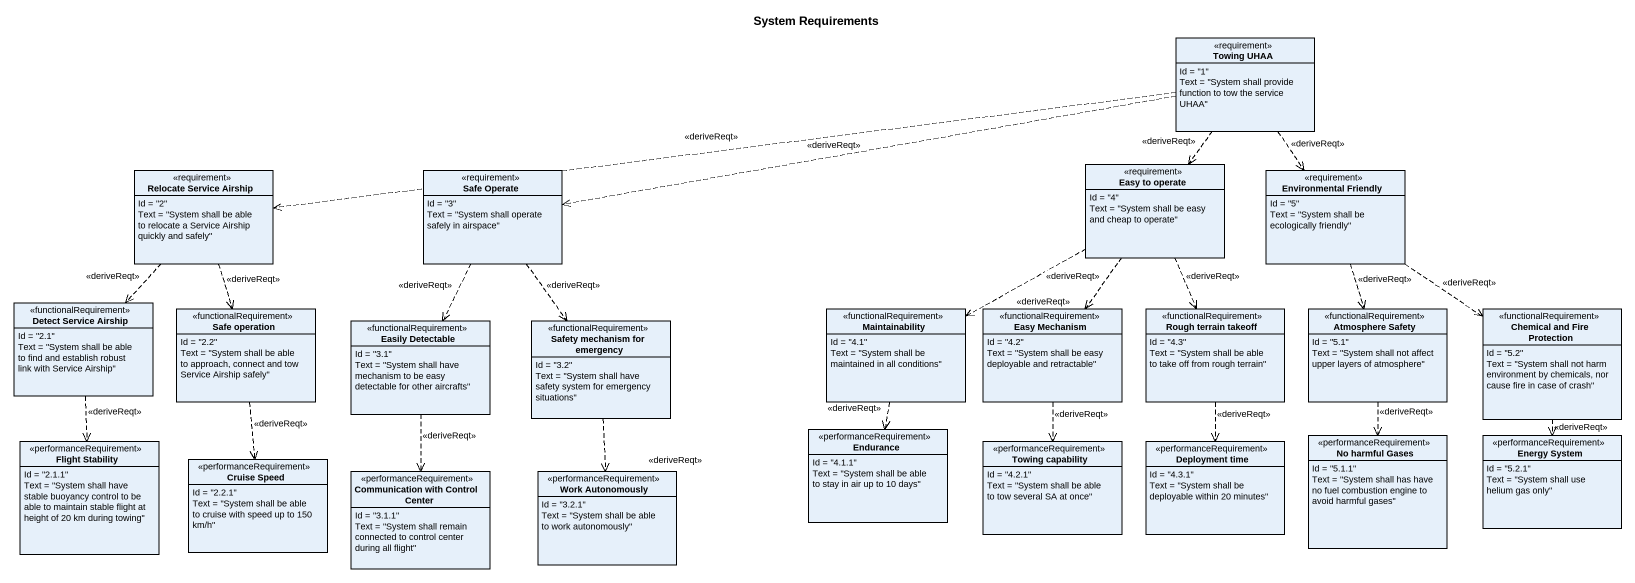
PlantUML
@startuml
title System Requirements
hide circle
hide empty members
class "Towing UHAA" as Towing_UHAA <<requirement>> {
  Id = "1"
  Text = "System shall provide function to tow the service UHAA"
}
class "Relocate Service Airship" as Relocate_Service_Airship <<requirement>> {
  Id = "2"
  Text = "System shall be able to relocate a Service Airship quickly and safely"
}
class "Safe Operate" as Safe_Operate <<requirement>> {
  Id = "3"
  Text = "System shall operate safely in airspace"
}
class "Easy to operate" as Easy_to_operate <<requirement>> {
  Id = "4"
  Text = "System shall be easy and cheap to operate"
}
class "Environmental Friendly" as Environmental_Friendly <<requirement>> {
  Id = "5"
  Text = "System shall be ecologically friendly"
}
class "Detect Service Airship" as Detect_Service_Airship <<functionalRequirement>> {
  Id = "2.1"
  Text = "System shall be able to find and establish robust link with Service Airship"
}
class "Safe operation" as Safe_operation <<functionalRequirement>> {
  Id = "2.2"
  Text = "System shall be able to approach, connect and tow Service Airship safely"
}
class Maintainability <<functionalRequirement>> {
  Id = "4.1"
  Text = "System shall be maintained in all conditions"
}
class "Easy Mechanism" as Easy_Mechanism <<functionalRequirement>> {
  Id = "4.2"
  Text = "System shall be easy deployable and retractable"
}
class "Rough terrain takeoff" as Rough_terrain_takeoff <<functionalRequirement>> {
  Id = "4.3"
  Text = "System shall be able to take off from rough terrain"
}
class "Atmosphere Safety" as Atmosphere_Safety <<functionalRequirement>> {
  Id = "5.1"
  Text = "System shall not affect upper layers of atmosphere"
}
class "Chemical and Fire Protection" as Chemical_and_Fire_Protection <<functionalRequirement>> {
  Id = "5.2"
  Text = "System shall not harm environment by chemicals, nor cause fire in case of crash"
}
class "Easily Detectable" as Easily_Detectable <<functionalRequirement>> {
  Id = "3.1"
  Text = "System shall have mechanism to be easy detectable for other aircrafts"
}
class "Safety mechanism for emergency" as Safety_mechanism_for <<functionalRequirement>> {
  Id = "3.2"
  Text = "System shall have safety system for emergency situations"
}
class Endurance <<performanceRequirement>> {
  Id = "4.1.1"
  Text = "System shall be able to stay in air up to 10 days"
}
class "Flight Stability" as Flight_Stability <<performanceRequirement>> {
  Id = "2.1.1"
  Text = "System shall have stable buoyancy control to be able to maintain stable flight at height of 20 km during towing"
}
class "Cruise Speed" as Cruise_Speed <<performanceRequirement>> {
  Id = "2.2.1"
  Text = "System shall be able to cruise with speed up to 150 km/h"
}
class "Towing capability" as Towing_capability <<performanceRequirement>> {
  Id = "4.2.1"
  Text = "System shall be able to tow several SA at once"
}
class "Deployment time" as Deployment_time <<performanceRequirement>> {
  Id = "4.3.1"
  Text = "System shall be deployable within 20 minutes"
}
class "No harmful Gases" as No_harmful_Gases <<performanceRequirement>> {
  Id = "5.1.1"
  Text = "System shall has have no fuel combustion engine to avoid harmful gases"
}
class "Energy System" as Energy_System <<performanceRequirement>> {
  Id = "5.2.1"
  Text = "System shall use helium gas only"
}
class "Communication with Control Center" as Communication_with_Control <<performanceRequirement>> {
  Id = "3.1.1"
  Text = "System shall remain connected to control center during all flight"
}
class "Work Autonomously" as Work_Autonomously <<performanceRequirement>> {
  Id = "3.2.1"
  Text = "System shall be able to work autonomously"
}
Towing_UHAA .left.> Relocate_Service_Airship : <<deriveReqt>>
Towing_UHAA .left.> Safe_Operate : <<deriveReqt>>
Towing_UHAA ..> Easy_to_operate : <<deriveReqt>>
Towing_UHAA ..> Environmental_Friendly : <<deriveReqt>>
Relocate_Service_Airship ..> Detect_Service_Airship : <<deriveReqt>>
Relocate_Service_Airship ..> Safe_operation : <<deriveReqt>>
Safe_Operate ..> Easily_Detectable : <<deriveReqt>>
Safe_Operate ..> Safety_mechanism_for : <<deriveReqt>>
Easy_to_operate .left.> Maintainability : <<deriveReqt>>
Easy_to_operate ..> Easy_Mechanism : <<deriveReqt>>
Easy_to_operate ..> Rough_terrain_takeoff : <<deriveReqt>>
Environmental_Friendly ..> Atmosphere_Safety : <<deriveReqt>>
Environmental_Friendly ..> Chemical_and_Fire_Protection : <<deriveReqt>>
Detect_Service_Airship ..> Flight_Stability : <<deriveReqt>>
Safe_operation ..> Cruise_Speed : <<deriveReqt>>
Maintainability ..> Endurance : <<deriveReqt>>
Easy_Mechanism ..> Towing_capability : <<deriveReqt>>
Rough_terrain_takeoff ..> Deployment_time : <<deriveReqt>>
Atmosphere_Safety ..> No_harmful_Gases : <<deriveReqt>>
Chemical_and_Fire_Protection ..> Energy_System : <<deriveReqt>>
Easily_Detectable ..> Communication_with_Control : <<deriveReqt>>
Safety_mechanism_for ..> Work_Autonomously : <<deriveReqt>>
@enduml
